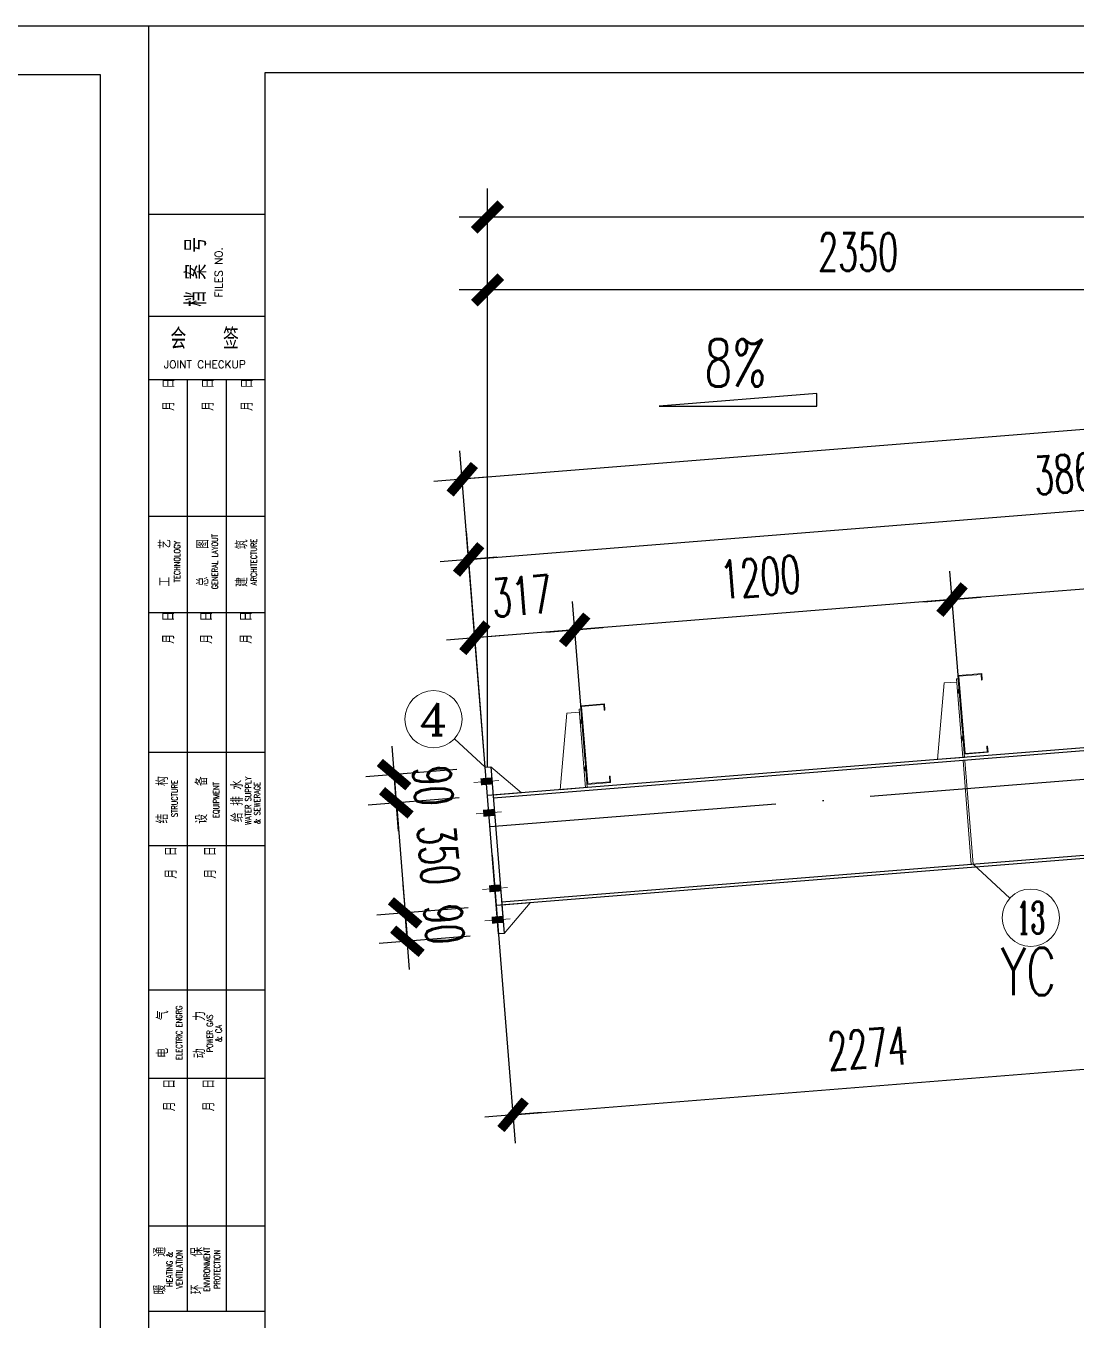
# Model space of a CAD drawing. Header units: inches. Extents: x 129725932 to 129894734, y 55771230 to 55809283.
# Drawn here: x 129827124 to 129830453, y 55805182 to 55809283 of the extents above; entities that cross this region are included whole.
import ezdxf
from ezdxf.enums import TextEntityAlignment as Align

# ---------------------------------------------------------------- set-up
doc = ezdxf.new("R2010")
doc.units = ezdxf.units.IN
doc.header["$MEASUREMENT"] = 0
doc.linetypes.add('ACAD_ISO04W100', pattern=[30, 24, -3, 0, -3])
for name, color, linetype, lineweight in [('Bolt', 252, 'Continuous', 9), ('灰线', 253, 'Continuous', 5), ('钢架', 7, 'Continuous', 25), ('黄线', 2, 'Continuous', 13)]:
    doc.layers.add(name, color=color, linetype=linetype, lineweight=lineweight)
for name, color, linetype in [('TK', 140, 'Continuous'), ('尺寸标注', 8, 'Continuous'), ('文字', 4, 'Continuous'), ('细线', 37, 'Continuous'), ('轴线', 1, 'ACAD_ISO04W100'), ('钢柱', 6, 'Continuous'), ('钢梁', 3, 'Continuous')]:
    doc.layers.add(name, color=color, linetype=linetype)
doc.styles.add('ARIAL', font='swisscl.ttf', dxfattribs={"width": 0.7})
doc.styles.add('COMPLEX', font='COMPLEX')
doc.styles.add('DIM_FONT', font='romans.shx', dxfattribs={"width": 0.618, "bigfont": '1hztxt.shx'})
doc.styles.add('HZ1', font='romand.shx', dxfattribs={"width": 0.7, "height": 300, "bigfont": 'hzxy.shx'})
doc.styles.add('HZXY', font='romand.shx', dxfattribs={"bigfont": 'hzxy.shx'})
doc.styles.add('ROMANC', font='romanc.shx', dxfattribs={"width": 0.8, "bigfont": 'hztxt.shx'})
doc.styles.add('ROMAND', font='ROMAND.shx', dxfattribs={"width": 0.85})
doc.dimstyles.new('WGH(1)', dxfattribs={"dimscale": 1.2, "dimtxt": 100, "dimasz": 0.5, "dimexe": 75, "dimexo": 75, "dimgap": 50, "dimtad": 1, "dimdec": 0, "dimzin": 0, "dimdsep": 46, "dimtxsty": 'DIM_FONT', "dimblk1": '_DIMX', "dimblk2": '_DIMX', "dimsah": 1, "dimcen": 0.09, "dimclrd": 3, "dimclre": 3, "dimclrt": 7, "dimadec": 0, "dimazin": 0, "dimtfac": 1, "dimtdec": 0, "dimtix": 1, "dimtmove": 2, "dimatfit": 3, "dimldrblk": '_DIMX', "dimfxl": 0, "dimtolj": 1, "dimtzin": 0, "dimarcsym": 0})

# ---------------------------------------------------------------- blocks, each defined once
blk = doc.blocks.new('TK')
at = {"layer": 'TK', "lineweight": -3}
for p, q in [((6334425.8, 2858636.6), (6334425.8, 2870306.6)), ((6334425.8, 2858636.6), (6334425.8, 2870306.6)), ((6334425.8, 2870306.6), (6350948.5, 2870306.6)), ((6334425.8, 2870306.6), (6350948.5, 2870306.6)), ((6334425.8, 2870306.6), (6350948.5, 2870306.6)), ((6334425.8, 2870306.6), (6350948.5, 2870306.6)), ((6350948.5, 2858636.6), (6350948.5, 2870306.6)), ((6350948.5, 2858636.6), (6350948.5, 2870306.6)), ((6334917, 2858833.1), (6334917, 2870110.2)), ((6334917, 2858833.1), (6334917, 2870110.2)), ((6334917, 2870110.2), (6350752, 2870110.2)), ((6334917, 2870110.2), (6350752, 2870110.2)), ((6350752, 2870110.2), (6350752, 2858833.1)), ((6350752, 2870110.2), (6350752, 2858833.1)), ((6334425.8, 2869513), (6334917, 2869513)), ((6334917, 2869080.6), (6334425.8, 2869080.6)), ((6334917, 2868812.9), (6334425.8, 2868812.9)), ((6334589.5, 2864883.6), (6334589.5, 2868812.9)), ((6334753.1, 2864883.6), (6334753.1, 2868812.9)), ((6334917, 2868236.4), (6334425.8, 2868236.4)), ((6334917, 2867830.6), (6334425.8, 2867830.6)), ((6334917, 2867241.9), (6334425.8, 2867241.9)), ((6334917, 2866848.3), (6334425.8, 2866848.3)), ((6334917, 2866238.1), (6334425.8, 2866238.1)), ((6334917, 2865866), (6334425.8, 2865866)), ((6334917, 2865243.8), (6334425.8, 2865243.8)), ((6334917, 2864883.6), (6334425.8, 2864883.6))]:
    blk.add_line(p, q, dxfattribs=at)
at = {"layer": 'TK', "lineweight": -3, "style": 'HZ1', "text_generation_flag": 6, "width": 0.8}
blk.add_text('档 案 号', height=87.04, rotation=270, dxfattribs=at).set_placement((6334668, 2869122.3))
at = {"layer": 'TK', "lineweight": -3, "text_generation_flag": 6}
for s, height, rotation, style, width, p in [('FILES NO.', 32.64, 270, 'ROMANC', 1, (6334737.3, 2869267.3)), ('会   签', 87.04, 180, 'HZ1', 0.8, (6334661.2, 2868943.4)), ('JOINT CHECKUP', 32.639, 180, 'ROMANC', 1, (6334662.5, 2868862)), ('  月  日', 49.12, 270, 'HZ1', 0.8, (6334533.8, 2868723.8)), ('  月  日', 49.12, 270, 'HZ1', 0.8, (6334699.7, 2868723.8)), ('  月  日', 49.12, 270, 'HZ1', 0.8, (6334864.7, 2868723.5)), ('工    艺', 49.12, 270, 'HZ1', 0.8, (6334517.5, 2868041.6)), ('TECHNOLOGY', 25.54, 270, 'ROMAND', 0.8, (6334557.9, 2868046.6)), ('总    图', 49.12, 270, 'HZ1', 0.8, (6334677.8, 2868041.6)), ('GENERAL LAYOUT', 25.54, 270, 'ROMAND', 0.8, (6334717.3, 2868046.6)), ('建    筑', 49.12, 270, 'HZ1', 0.8, (6334842.4, 2868040.1)), ('ARCHITECTURE', 25.54, 270, 'ROMAND', 0.8, (6334881.5, 2868045.1)), ('  月  日', 49.12, 270, 'HZ1', 0.8, (6334533.1, 2867741.2)), ('  月  日', 49.12, 270, 'HZ1', 0.8, (6334693.4, 2867741.2)), ('  月  日', 49.12, 270, 'HZ1', 0.8, (6334860.6, 2867741.2)), ('结    构', 49.12, 270, 'HZ1', 0.8, (6334507.3, 2867041.6)), ('STRUCTURE', 25.54, 270, 'ROMAND', 0.8, (6334547.3, 2867046.6)), ('设    备', 49.12, 270, 'HZ1', 0.8, (6334672.6, 2867041)), ('给 排 水', 49.12, 270, 'HZ1', 0.8, (6334822.6, 2867036.6)), ('WATER SUPPLY', 25.54, 270, 'ROMAND', 0.8, (6334858, 2867037.5)), ('EQUIPMENT', 25.54, 270, 'ROMAND', 0.8, (6334722.5, 2867040.8)), ('& SEWERAGE', 25.54, 270, 'ROMAND', 0.8, (6334896.1, 2867028)), ('  月  日', 49.12, 270, 'HZ1', 0.8, (6334544.1, 2866750.4)), ('  月  日', 49.12, 270, 'HZ1', 0.8, (6334709.4, 2866750.4)), ('电    气', 49.12, 270, 'HZ1', 0.8, (6334508.2, 2866053.5)), ('ELECTRIC ENGRG', 25.54, 270, 'ROMAND', 0.8, (6334566.1, 2866058.5)), ('动    力', 49.12, 270, 'HZ1', 0.8, (6334664, 2866050.9)), ('POWER GAS', 25.54, 270, 'ROMAND', 0.8, (6334695.6, 2866055.9)), ('& CA', 26.11, 270, 'ROMAND', 0.8, (6334733.7, 2866055.9)), ('  月  日', 49.12, 270, 'HZ1', 0.8, (6334537.2, 2865769.1)), ('  月  日', 49.12, 270, 'HZ1', 0.8, (6334702.5, 2865769.1)), ('暖    通', 49.12, 270, 'HZ1', 0.8, (6334496.5, 2865055.6)), ('HEATING &', 25.54, 270, 'ROMAND', 0.8, (6334525.8, 2865060.6)), ('VENTILATION', 25.54, 270, 'ROMAND', 0.8, (6334567.2, 2865060.6)), ('环    保', 49.12, 270, 'HZ1', 0.8, (6334652.7, 2865055.6)), ('ENVIRONMENT', 25.54, 270, 'ROMAND', 0.8, (6334683.4, 2865060.6)), ('PROTECTION', 25.54, 270, 'ROMAND', 0.8, (6334726.4, 2865060.6))]:
    blk.add_text(s, height=height, rotation=rotation, dxfattribs=dict(at, style=style, width=width)).set_placement(p, align=Align.CENTER)
at = {"layer": 'TK', "lineweight": -3}
for tag, height, style, width, p in [('ITEM-NAME', 98.2, 'HZXY', 0.8, (6346423, 2859369.9)), ('DISCIPLINE', 58.9, 'HZXY', 1, (6349472.7, 2859435.4)), ('PROJECT-NAME', 98.2, 'HZXY', 0.8, (6344531.8, 2859366.2)), ('STATUS', 58.9, 'HZXY', 0.8, (6350406.5, 2859350.8)), ('版本号', 58.9, 'HZXY', 1, (6342281.9, 2859251.5)), ('REWORK-DATE', 58.9, 'ARIAL', 1, (6342814.4, 2859259)), ('DRAWING-TITLE', 98.2, 'HZXY', 0.8, (6347969.5, 2859229.5)), ('SCALE', 58.9, 'ARIAL', 1, (6349470.2, 2859271.1)), ('版本号', 58.9, 'HZXY', 1, (6342281.9, 2859078.2)), ('REWORK-DATE', 58.9, 'ARIAL', 1, (6342814.4, 2859087.1)), ('DRAWING-TITLE', 98.2, 'HZXY', 0.8, (6347970.5, 2859098.8)), ('DATE', 58.9, 'ARIAL', 1, (6349468, 2859092.1)), ('DRAWING-TITLE', 98.2, 'HZXY', 0.8, (6347972.1, 2858962.5)), ('PROJECT-NUMBER', 58.9, 'ARIAL', 0.9, (6350395.7, 2859013.3)), ('版本号', 58.9, 'HZXY', 1, (6342281.9, 2858912.2)), ('REWORK-DATE', 58.9, 'ARIAL', 1, (6342814.4, 2858915.2)), ('DRAWING-NUMBER', 58.9, 'ARIAL', 1, (6349470.8, 2858922))]:
    blk.add_attdef(tag, text='', height=height, dxfattribs=dict(at, style=style, width=width)).set_placement(p, align=Align.MIDDLE)
blk = doc.blocks.new('CC250')
at = {"layer": '黄线'}
for p, q in [((128542907.6, 56084303.2), (128542982.2, 56084310.7)), ((128542910, 56084301.3), (128542980.2, 56084308.3)), ((128542980.2, 56084308.3), (128542982, 56084290.6)), ((128542982.2, 56084310.7), (128542984.2, 56084290.8)), ((128542847.9, 56084036), (128542863.8, 56084278.8)), ((128542863.8, 56084278.8), (128542903.6, 56084282.7)), ((128542902.6, 56084292.7), (128542908.6, 56084293.3)), ((128542927.5, 56084043.9), (128542902.6, 56084292.7)), ((128542907.6, 56084303.2), (128542932.4, 56084054.5)), ((128542933.4, 56084044.5), (128542908.6, 56084293.3)), ((128542910, 56084301.3), (128542934.4, 56084056.9)), ((128542982, 56084290.6), (128542984.2, 56084290.8)), ((128542906.6, 56084252.9), (128542914.7, 56084253.7)), ((128542921.5, 56084103.6), (128542929.6, 56084104.4)), ((128542932.4, 56084054.5), (128543007.1, 56084061.9)), ((128542934.4, 56084056.9), (128543004.7, 56084063.9)), ((128543002.9, 56084081.6), (128543005.1, 56084081.8)), ((128543004.7, 56084063.9), (128543002.9, 56084081.6)), ((128543007.1, 56084061.9), (128543005.1, 56084081.8)), ((128542933.4, 56084044.5), (128542847.9, 56084036))]:
    blk.add_line(p, q, dxfattribs=at)
at = {"layer": '黄线', "const_width": 14}
for points in [[(128542906.6, 56084252.9), (128542914.7, 56084253.7)], [(128542921.5, 56084103.6), (128542929.6, 56084104.4)]]:
    blk.add_lwpolyline(points, dxfattribs=at)
blk = doc.blocks.new('轴线标号')
at = {"lineweight": 13}
blk.add_circle((0, 0), 0.5, dxfattribs=at)
at = {"layer": '钢架', "lineweight": 13, "style": 'COMPLEX', "width": 1.041667}
blk.add_attdef('A', text='', height=0.56, dxfattribs=at).set_placement((-0.25, -0.28), (0.25, -0.28), align=Align.FIT)
blk = doc.blocks.new('_DIMX')
blk.add_line((-150, 0), (150, 0))
at = {"const_width": 50}
blk.add_lwpolyline([(-70, -70), (70, 70)], dxfattribs=at)
blk = doc.blocks.new('*D491')
at = {"layer": 'Defpoints', "color": 0}
for p in [(129828580.3, 55806933.9), (129828298.4, 55806821.3), (129828587.5, 55806844.5)]:
    blk.add_point(p, dxfattribs=at)
at = {"layer": '尺寸标注', "color": 3, "lineweight": -2}
for p, q in [((129828490.6, 55806926.7), (129828201.6, 55806903.6)), ((129828291.2, 55806911.4), (129828291.2, 55806912)), ((129828291.3, 55806910.8), (129828298.4, 55806821.3)), ((129828497.8, 55806837.3), (129828208.7, 55806814.2)), ((129828298.5, 55806820.7), (129828298.5, 55806820.2))]:
    blk.add_line(p, q, dxfattribs=at)
at = {"layer": '尺寸标注', "color": 3, "lineweight": -2, "xscale": 0.5999999999999995, "yscale": 0.5999999999999995, "zscale": 0.5999999999999995}
for p, rotation in [((129828291.3, 55806910.8), 274.5739213623537), ((129828298.4, 55806821.3), 94.57392136235369)]:
    blk.add_blockref('_DIMX', p, dxfattribs=dict(at, rotation=rotation))
at = {"layer": '尺寸标注', "color": 7, "insert": (129828414.5, 55806875.6), "char_height": 120, "attachment_point": 5, "rotation": 274.5739, "style": 'DIM_FONT'}
blk.add_mtext('\\A1;90', dxfattribs=at)
blk = doc.blocks.new('*D492')
at = {"layer": 'Defpoints', "color": 0}
for p in [(129828587.5, 55806844.5), (129828615.4, 55806495.6), (129828326.4, 55806472.5)]:
    blk.add_point(p, dxfattribs=at)
at = {"layer": '尺寸标注', "color": 3, "lineweight": -2}
for p, q in [((129828497.8, 55806837.3), (129828208.7, 55806814.2)), ((129828298.5, 55806820.7), (129828326.3, 55806473.1)), ((129828525.7, 55806488.4), (129828236.6, 55806465.3))]:
    blk.add_line(p, q, dxfattribs=at)
at = {"layer": '尺寸标注', "color": 3, "lineweight": -2, "xscale": 0.5999999999999995, "yscale": 0.5999999999999995, "zscale": 0.5999999999999995}
for p, rotation in [((129828298.4, 55806821.3), 94.57392136235691), ((129828326.4, 55806472.5), 274.5739213623569)]:
    blk.add_blockref('_DIMX', p, dxfattribs=dict(at, rotation=rotation))
at = {"layer": '尺寸标注', "color": 7, "insert": (129828432, 55806656.5), "char_height": 120, "attachment_point": 5, "rotation": 274.5739, "style": 'DIM_FONT'}
blk.add_mtext('\\A1;350', dxfattribs=at)
blk = doc.blocks.new('*D493')
at = {"layer": 'Defpoints', "color": 0}
for p in [(129828615.4, 55806495.6), (129828622.6, 55806405.9), (129828333.5, 55806382.7)]:
    blk.add_point(p, dxfattribs=at)
at = {"layer": '尺寸标注', "color": 3, "lineweight": -2}
for p, q in [((129828525.7, 55806488.4), (129828236.6, 55806465.3)), ((129828326.3, 55806473.1), (129828326.3, 55806473.7)), ((129828326.4, 55806472.5), (129828333.5, 55806382.7)), ((129828532.8, 55806398.7), (129828243.8, 55806375.6)), ((129828333.6, 55806382.1), (129828333.6, 55806381.6))]:
    blk.add_line(p, q, dxfattribs=at)
at = {"layer": '尺寸标注', "color": 3, "lineweight": -2, "xscale": 0.5999999999999995, "yscale": 0.5999999999999995, "zscale": 0.5999999999999995}
for p, rotation in [((129828326.4, 55806472.5), 274.5739213623569), ((129828333.5, 55806382.7), 94.57392136235691)]:
    blk.add_blockref('_DIMX', p, dxfattribs=dict(at, rotation=rotation))
at = {"layer": '尺寸标注', "color": 7, "insert": (129828449.6, 55806437.2), "char_height": 120, "attachment_point": 5, "rotation": 274.5739, "style": 'DIM_FONT'}
blk.add_mtext('\\A1;90', dxfattribs=at)
blk = doc.blocks.new('*D500')
at = {"layer": 'Defpoints', "color": 0}
for p in [(129830059.9, 55807465.3), (129831296.1, 55807061.2), (129830099.9, 55806965.5)]:
    blk.add_point(p, dxfattribs=at)
at = {"layer": '尺寸标注', "color": 3, "lineweight": -2}
for p, q in [((129831288.9, 55807150.9), (129831248.9, 55807650.8)), ((129830092.7, 55807055.2), (129830052.7, 55807555.1)), ((129831255.5, 55807561), (129830060.5, 55807465.4))]:
    blk.add_line(p, q, dxfattribs=at)
at = {"layer": '尺寸标注', "color": 3, "lineweight": -2, "xscale": 0.5999999999999995, "yscale": 0.5999999999999995, "zscale": 0.5999999999999995}
for p, rotation in [((129831256.1, 55807561), 4.573922338981493), ((129830059.9, 55807465.3), 184.5739223389815)]:
    blk.add_blockref('_DIMX', p, dxfattribs=dict(at, rotation=rotation))
at = {"layer": '尺寸标注', "color": 7, "insert": (129830648.4, 55807632.8), "char_height": 120, "attachment_point": 5, "rotation": 4.5739, "style": 'DIM_FONT'}
blk.add_mtext('\\A1;1200', dxfattribs=at)
blk = doc.blocks.new('*D501')
at = {"layer": 'Defpoints', "color": 0}
for p in [(129828863.7, 55807369.6), (129830099.9, 55806965.5), (129828903.7, 55806869.8)]:
    blk.add_point(p, dxfattribs=at)
at = {"layer": '尺寸标注', "color": 3, "lineweight": -2}
for p, q in [((129830092.7, 55807055.2), (129830052.7, 55807555.1)), ((129830059.3, 55807465.3), (129828864.3, 55807369.7)), ((129828896.5, 55806959.5), (129828856.5, 55807459.4))]:
    blk.add_line(p, q, dxfattribs=at)
at = {"layer": '尺寸标注', "color": 3, "lineweight": -2, "xscale": 0.5999999999999995, "yscale": 0.5999999999999995, "zscale": 0.5999999999999995}
for p, rotation in [((129830059.9, 55807465.3), 4.573922338981493), ((129828863.7, 55807369.6), 184.5739223389815)]:
    blk.add_blockref('_DIMX', p, dxfattribs=dict(at, rotation=rotation))
at = {"layer": '尺寸标注', "color": 7, "insert": (129829452.2, 55807537.1), "char_height": 120, "attachment_point": 5, "rotation": 4.5739, "style": 'DIM_FONT'}
blk.add_mtext('\\A1;1200', dxfattribs=at)
blk = doc.blocks.new('*D502')
at = {"layer": 'Defpoints', "color": 0}
for p in [(129828547.5, 55807344.3), (129828903.7, 55806869.8), (129828587.5, 55806844.5)]:
    blk.add_point(p, dxfattribs=at)
at = {"layer": '尺寸标注', "color": 3, "lineweight": -2}
for p, q in [((129828580.3, 55806934.2), (129828540.3, 55807434.1)), ((129828896.5, 55806959.5), (129828856.5, 55807459.4)), ((129828863.1, 55807369.6), (129828548.1, 55807344.4))]:
    blk.add_line(p, q, dxfattribs=at)
at = {"layer": '尺寸标注', "color": 3, "lineweight": -2, "xscale": 0.5999999999999995, "yscale": 0.5999999999999995, "zscale": 0.5999999999999995}
for p, rotation in [((129828863.7, 55807369.6), 4.573922338981493), ((129828547.5, 55807344.3), 184.5739223389815)]:
    blk.add_blockref('_DIMX', p, dxfattribs=dict(at, rotation=rotation))
at = {"layer": '尺寸标注', "color": 7, "insert": (129828696, 55807476.6), "char_height": 120, "attachment_point": 5, "rotation": 4.5739, "style": 'DIM_FONT'}
blk.add_mtext('\\A1;317', dxfattribs=at)
blk = doc.blocks.new('*D503')
at = {"layer": 'Defpoints', "color": 0}
for p in [(129832383.1, 55807900.9), (129832442.9, 55807152.9), (129828587.5, 55806844.5)]:
    blk.add_point(p, dxfattribs=at)
at = {"layer": '尺寸标注', "color": 3, "lineweight": -2}
for p, q in [((129832435.8, 55807242.6), (129832375.9, 55807990.6)), ((129828528.2, 55807592.5), (129832382.5, 55807900.9)), ((129828580.3, 55806934.2), (129828520.4, 55807682.2))]:
    blk.add_line(p, q, dxfattribs=at)
at = {"layer": '尺寸标注', "color": 3, "lineweight": -2, "xscale": 0.5999999999999995, "yscale": 0.5999999999999995, "zscale": 0.5999999999999995}
for p, rotation in [((129832383.1, 55807900.9), 4.573921259799643), ((129828527.6, 55807592.5), 184.5739212597996)]:
    blk.add_blockref('_DIMX', p, dxfattribs=dict(at, rotation=rotation))
at = {"layer": '尺寸标注', "color": 7, "insert": (129830445.8, 55807866.3), "char_height": 120, "attachment_point": 5, "rotation": 4.5739, "style": 'DIM_FONT'}
blk.add_mtext('\\A1;3868', dxfattribs=at)
blk = doc.blocks.new('*D506')
at = {"layer": 'Defpoints', "color": 0}
for p in [(129828507.3, 55807846.6), (129833987.5, 55807276.5), (129828587.5, 55806844.5)]:
    blk.add_point(p, dxfattribs=at)
at = {"layer": '尺寸标注', "color": 3, "lineweight": -2}
for p, q in [((129833980.3, 55807366.2), (129833900.1, 55808368.3)), ((129833906.7, 55808278.5), (129828507.9, 55807846.6)), ((129828580.3, 55806934.2), (129828500.1, 55807936.3))]:
    blk.add_line(p, q, dxfattribs=at)
at = {"layer": '尺寸标注', "color": 3, "lineweight": -2, "xscale": 0.5999999999999995, "yscale": 0.5999999999999995, "zscale": 0.5999999999999995}
for p, rotation in [((129833907.3, 55808278.6), 4.573921259759501), ((129828507.3, 55807846.6), 184.5739212597595)]:
    blk.add_blockref('_DIMX', p, dxfattribs=dict(at, rotation=rotation))
at = {"layer": '尺寸标注', "color": 7, "insert": (129831197.7, 55808182.2), "char_height": 120, "attachment_point": 5, "rotation": 4.5739, "style": 'DIM_FONT'}
blk.add_mtext('\\A1;5417', dxfattribs=at)
blk = doc.blocks.new('*D510')
at = {"layer": 'Defpoints', "color": 0}
for p in [(129828587.5, 55808446.6), (129830937.5, 55807022.4), (129828587.5, 55806844.5)]:
    blk.add_point(p, dxfattribs=at)
at = {"layer": '尺寸标注', "color": 3, "lineweight": -2}
for p, q in [((129828587.5, 55806934.5), (129828587.5, 55808536.6)), ((129830937.5, 55807112.4), (129830937.5, 55808536.6)), ((129830936.9, 55808446.6), (129828588.1, 55808446.6))]:
    blk.add_line(p, q, dxfattribs=at)
at = {"layer": '尺寸标注', "color": 3, "lineweight": -2, "xscale": 0.5999999999999995, "yscale": 0.5999999999999995, "zscale": 0.5999999999999995, "rotation": 180}
blk.add_blockref('_DIMX', (129828587.5, 55808446.6), dxfattribs=at)
at = {"layer": '尺寸标注', "color": 3, "lineweight": -2, "xscale": 0.5999999999999995, "yscale": 0.5999999999999995, "zscale": 0.5999999999999995}
blk.add_blockref('_DIMX', (129830937.5, 55808446.6), dxfattribs=at)
at = {"layer": '尺寸标注', "color": 7, "insert": (129829762.5, 55808566.6), "char_height": 120, "attachment_point": 5, "style": 'DIM_FONT'}
blk.add_mtext('\\A1;2350', dxfattribs=at)
blk = doc.blocks.new('*D511')
at = {"layer": 'Defpoints', "color": 0}
for p in [(129828587.5, 55808677.5), (129833987.5, 55807276.5), (129828587.5, 55806844.5)]:
    blk.add_point(p, dxfattribs=at)
at = {"layer": '尺寸标注', "color": 3, "lineweight": -2}
for p, q in [((129828587.5, 55806934.5), (129828587.5, 55808767.5)), ((129833987.5, 55807366.5), (129833987.5, 55808767.5)), ((129833986.9, 55808677.5), (129828588.1, 55808677.5))]:
    blk.add_line(p, q, dxfattribs=at)
at = {"layer": '尺寸标注', "color": 3, "lineweight": -2, "xscale": 0.5999999999999995, "yscale": 0.5999999999999995, "zscale": 0.5999999999999995, "rotation": 180}
blk.add_blockref('_DIMX', (129828587.5, 55808677.5), dxfattribs=at)
at = {"layer": '尺寸标注', "color": 3, "lineweight": -2, "xscale": 0.5999999999999995, "yscale": 0.5999999999999995, "zscale": 0.5999999999999995}
blk.add_blockref('_DIMX', (129833987.5, 55808677.5), dxfattribs=at)
at = {"layer": '尺寸标注', "color": 7, "insert": (129831287.5, 55808797.5), "char_height": 120, "attachment_point": 5, "style": 'DIM_FONT'}
blk.add_mtext('\\A1;5400', dxfattribs=at)
blk = doc.blocks.new('*D512')
at = {"layer": 'Defpoints', "color": 0}
for p in [(129830862.3, 55806926.1), (129828595.4, 55806744.8), (129830935.3, 55806014.4)]:
    blk.add_point(p, dxfattribs=at)
at = {"layer": '尺寸标注', "color": 3, "lineweight": -2}
for p, q in [((129830869.5, 55806836.4), (129830942.4, 55805924.7)), ((129828602.6, 55806655.1), (129828675.6, 55805743.3)), ((129828669, 55805833.1), (129830934.7, 55806014.3))]:
    blk.add_line(p, q, dxfattribs=at)
at = {"layer": '尺寸标注', "color": 3, "lineweight": -2, "xscale": 0.5999999999999995, "yscale": 0.5999999999999995, "zscale": 0.5999999999999995}
for p, rotation in [((129830935.3, 55806014.4), 4.573819725616142), ((129828668.4, 55805833), 184.5738197256162)]:
    blk.add_blockref('_DIMX', p, dxfattribs=dict(at, rotation=rotation))
at = {"layer": '尺寸标注', "color": 7, "insert": (129829792.3, 55806043.3), "char_height": 120, "attachment_point": 5, "rotation": 4.5738, "style": 'DIM_FONT'}
blk.add_mtext('\\A1;2274', dxfattribs=at)

msp = doc.modelspace()

# ---------------------------------------------------------------- linework, layer by layer
for p, q in [((129828580.3, 55806934.2), (129828482.8, 55807024.3)), ((129830127, 55806626.5), (129830243, 55806519.4))]:
    msp.add_line(p, q)
at = {"layer": 'Bolt'}
for p, q in [((129828623.7, 55806892.5), (129828544, 55806886.1)), ((129828631.7, 55806792.8), (129828552, 55806786.5)), ((129828650.9, 55806553.6), (129828571.1, 55806547.2)), ((129828658.8, 55806453.9), (129828579.1, 55806447.5))]:
    msp.add_line(p, q, dxfattribs=at)
at = {"layer": 'Bolt', "const_width": 22}
for points in [[(129828565.9, 55806887.9), (129828601.8, 55806890.8)], [(129828573.9, 55806788.2), (129828609.8, 55806791.1)], [(129828593, 55806549), (129828628.9, 55806551.8)], [(129828601, 55806449.3), (129828636.9, 55806452.2)]]:
    msp.add_lwpolyline(points, dxfattribs=at)
at = {"layer": '灰线'}
for p, q in [((129830094.7, 55806955), (129830121, 55806626.1)), ((129830100.7, 55806955.5), (129830127, 55806626.5))]:
    msp.add_line(p, q, dxfattribs=at)
for points in [[(129828598.2, 55806935.6), (129828605.4, 55806845.9), (129828695.1, 55806853.1), (129828598.2, 55806935.6)], [(129828640.5, 55806407.3), (129828633.3, 55806497), (129828723, 55806504.2), (129828640.5, 55806407.3)]]:
    msp.add_lwpolyline(points, dxfattribs=at)
at = {"layer": '轴线', "ltscale": 50}
msp.add_line((129833987.5, 55807176.1), (129828595.4, 55806744.8), dxfattribs=at)
at = {"layer": '钢柱'}
for p, q in [((129829631.7, 55808118.5), (129829131.7, 55808078.5)), ((129829631.7, 55808078.5), (129829631.7, 55808118.5)), ((129829131.7, 55808078.5), (129829631.7, 55808078.5))]:
    msp.add_line(p, q, dxfattribs=at)
at = {"layer": '钢梁'}
for p, q in [((129833987.5, 55807276.5), (129828587.5, 55806844.5)), ((129833969.5, 55807265), (129828606.2, 55806835.9)), ((129830848.2, 55806684.2), (129828632.5, 55806507)), ((129830849, 55806674.3), (129828615.4, 55806495.6))]:
    msp.add_line(p, q, dxfattribs=at)
msp.add_lwpolyline([(129828580.3, 55806934.2), (129828598.2, 55806935.6), (129828640.5, 55806407.3), (129828622.6, 55806405.9)], close=True, dxfattribs=at)

# ---------------------------------------------------------------- block references
for p, xscale, yscale, zscale in [((124855626.8, 53562242.2), 0.7828574404120445, 0.7828574366867542, 0.7828574420539636), ((125069895.9, 53653472.4), 0.7510733052418833, 0.7510733016678404, 0.7510733068171402)]:
    msp.add_blockref('TK', p, dxfattribs=dict(xscale=xscale, yscale=yscale, zscale=zscale))
ref = msp.add_blockref('轴线标号', (129828416.4, 55807086.3), dxfattribs=dict(xscale=-181.6396958827972, yscale=181.6396958827972, zscale=181.6396958822698, rotation=2.785807584615441e-07))
ref.add_attrib('A', '4', dxfattribs={"layer": '钢架', "lineweight": 13, "height": 101.7, "rotation": 0, "style": 'COMPLEX', "width": 1.171875}).set_placement((129828371, 55807035.4), (129828461.8, 55807035.4), align=Align.FIT)
ref = msp.add_blockref('轴线标号', (129830309.4, 55806457.4), dxfattribs=dict(xscale=-181.6396958827972, yscale=181.6396958827972, zscale=181.6396958822698, rotation=180.000000187244))
ref.add_attrib('A', '13', dxfattribs={"layer": '钢架', "lineweight": 13, "height": 101.72, "rotation": 360, "style": 'COMPLEX', "width": 0.646552}).set_placement((129830264, 55806406.5), (129830354.8, 55806406.5), align=Align.FIT)
at = {"layer": '黄线', "rotation": 358.8633281219731}
for p in [(199901.4, 2283910.3), (198705.3, 2283814.6)]:
    msp.add_blockref('CC250', p, dxfattribs=at)

# ---------------------------------------------------------------- texts
at = {"layer": '文字', "lineweight": -3, "ltscale": 1.5, "style": 'DIM_FONT', "width": 0.7}
msp.add_text('YC', height=150, rotation=360, dxfattribs=at).set_placement((129830214, 55806211.6))
at = {"layer": '细线', "color": 4, "lineweight": -3, "style": 'DIM_FONT', "width": 0.7}
msp.add_text('8%%%', height=150, dxfattribs=at).set_placement((129829274, 55808140))

# ---------------------------------------------------------------- dimensions: what is measured, and where the dimension line sits
at = {"layer": '尺寸标注'}
for base, p1, picture, middle in [((129828587.5, 55808677.5), (129833987.5, 55807276.5), '*D511', (129831287.5, 55808797.5)), ((129828587.5, 55808446.6), (129830937.5, 55807022.4), '*D510', (129829762.5, 55808566.6))]:
    dim = msp.add_linear_dim(base=base, p1=p1, p2=(129828587.5, 55806844.5), dimstyle='WGH(1)', override={"dimfxl": 250}, dxfattribs=at)
    dim.commit()
    dim.dimension.update_dxf_attribs({"geometry": picture, "text_midpoint": middle})
for p1, p2, distance, picture, middle in [((129833987.5, 55807276.5), (129828587.5, 55806844.5), -1005.3, '*D506', (129831197.7, 55808182.2)), ((129828587.5, 55806844.5), (129832442.9, 55807152.9), 750.4, '*D503', (129830445.8, 55807866.3)), ((129828580.3, 55806933.9), (129828587.5, 55806844.5), -289.9, '*D491', (129828414.5, 55806875.6)), ((129828595.4, 55806744.8), (129830862.3, 55806926.1), -914.7, '*D512', (129829792.3, 55806043.3))]:
    dim = msp.add_aligned_dim(p1=p1, p2=p2, distance=distance, dimstyle='WGH(1)', override={"dimfxl": 250}, dxfattribs=at)
    dim.commit()
    dim.dimension.update_dxf_attribs({"geometry": picture, "text_midpoint": middle})
for base, p1, p2, angle, picture, middle in [((129830059.9, 55807465.3), (129831296.1, 55807061.2), (129830099.9, 55806965.5), 4.5739, '*D500', (129830648.4, 55807632.8)), ((129828863.7, 55807369.6), (129830099.9, 55806965.5), (129828903.7, 55806869.8), 4.5739, '*D501', (129829452.2, 55807537.1)), ((129828547.5, 55807344.3), (129828903.7, 55806869.8), (129828587.5, 55806844.5), 4.5739, '*D502', (129828696, 55807476.6)), ((129828326.4, 55806472.5), (129828587.5, 55806844.5), (129828615.4, 55806495.6), 94.5739, '*D492', (129828432, 55806656.5)), ((129828333.5, 55806382.7), (129828615.4, 55806495.6), (129828622.6, 55806405.9), 94.5739, '*D493', (129828449.6, 55806437.2))]:
    dim = msp.add_linear_dim(base=base, p1=p1, p2=p2, angle=angle, dimstyle='WGH(1)', override={"dimfxl": 250}, dxfattribs=at)
    dim.commit()
    dim.dimension.update_dxf_attribs({"geometry": picture, "text_midpoint": middle})

doc.saveas('drawing.dxf')
